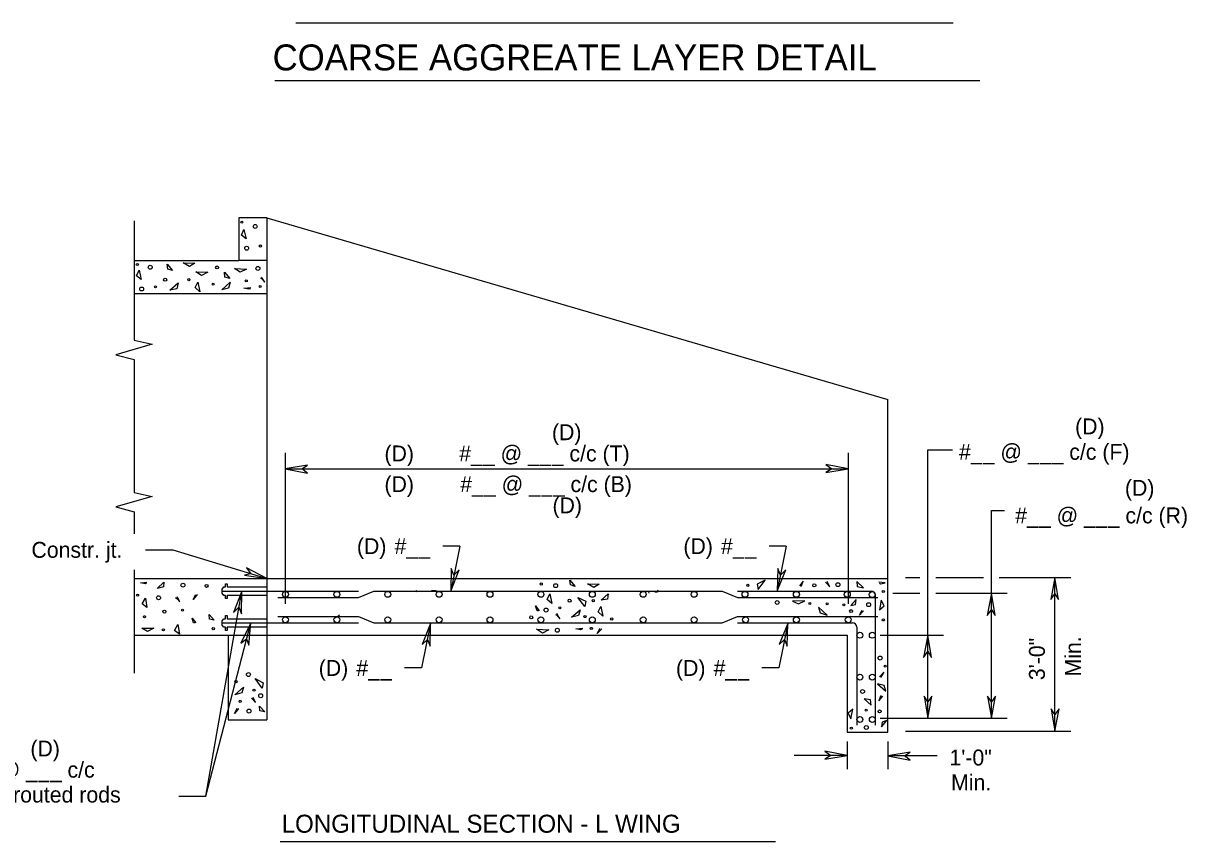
# Model space of a CAD drawing. Extents: x 499999.87 to 500002.82, y 499999.95 to 500001.79.
# Drawn here: x 500000.837 to 500001.557, y 500000.781 to 500001.288 of the extents above; entities that cross this region are included whole.
import ezdxf

# ---------------------------------------------------------------- set-up
doc = ezdxf.new("R2010")
doc.units = 0
for name, color, linetype in [('1', 7, 'Continuous'), ('2', 7, 'Continuous'), ('4', 7, 'Continuous'), ('5', 7, 'Continuous')]:
    doc.layers.add(name, color=color, linetype=linetype)

msp = doc.modelspace()

# ---------------------------------------------------------------- linework, layer by layer
at = {"layer": '1'}
for p, q in [((500000.98786, 500001.16732), (500000.97047, 500001.16732)), ((500000.98786, 500001.16732), (500000.98786, 500000.8563)), ((500000.98786, 500001.16732), (500001.37238, 500001.05479)), ((500000.90584, 500001.16535), (500000.90584, 500001.09154)), ((500000.90584, 500001.14075), (500000.97047, 500001.14075)), ((500000.98786, 500001.14075), (500000.97047, 500001.14075)), ((500000.90584, 500001.12041), (500000.98786, 500001.12041)), ((500000.91699, 500001.08891), (500000.89436, 500001.08235)), ((500000.90584, 500001.09154), (500000.91699, 500001.08891)), ((500000.89436, 500001.08235), (500000.90584, 500001.0794)), ((500000.90584, 500001.0794), (500000.90584, 500000.99705)), ((500001.37238, 500000.84875), (500001.37238, 500001.05479)), ((500001.39698, 500000.90879), (500001.39698, 500001.02362)), ((500001.39698, 500001.02362), (500001.4124, 500001.02362)), ((500000.99934, 500001.01181), (500001.34777, 500001.01181)), ((500000.91699, 500000.99475), (500000.89436, 500000.98819)), ((500000.90584, 500000.99705), (500000.91699, 500000.99475)), ((500000.89436, 500000.98819), (500000.90584, 500000.98524)), ((500001.43635, 500000.93471), (500001.43635, 500000.98589)), ((500001.43635, 500000.98589), (500001.44455, 500000.98589)), ((500000.90584, 500000.98524), (500000.90584, 500000.97146)), ((500000.90584, 500000.94915), (500000.90584, 500000.88517)), ((500000.90584, 500000.9439), (500001.37238, 500000.9439)), ((500001.3832, 500000.94455), (500001.39206, 500000.94455)), ((500001.4019, 500000.94455), (500001.43143, 500000.94455)), ((500001.44127, 500000.94455), (500001.48556, 500000.94455)), ((500001.47572, 500000.84941), (500001.47572, 500000.94455)), ((500000.95013, 500000.80906), (500000.97244, 500000.93602)), ((500000.9603, 500000.93734), (500000.96129, 500000.93865)), ((500000.9603, 500000.93471), (500000.9603, 500000.93734)), ((500000.9603, 500000.93602), (500001.04462, 500000.93602)), ((500000.96129, 500000.93865), (500000.96227, 500000.93865)), ((500000.96227, 500000.93865), (500000.96227, 500000.94062)), ((500000.96227, 500000.94062), (500000.96325, 500000.94062)), ((500000.96325, 500000.94062), (500000.96325, 500000.93865)), ((500000.96325, 500000.93865), (500000.98786, 500000.93865)), ((500000.98786, 500000.93865), (500000.98786, 500000.9334)), ((500001.05413, 500000.93602), (500001.26969, 500000.93602)), ((500001.08038, 500000.93668), (500001.08071, 500000.9357)), ((500001.0899, 500000.93635), (500001.09186, 500000.93635)), ((500001.09219, 500000.93668), (500001.09252, 500000.9357)), ((500001.22408, 500000.9357), (500001.22441, 500000.93471)), ((500001.22802, 500000.9357), (500001.22966, 500000.9357)), ((500001.22966, 500000.93668), (500001.23064, 500000.9357)), ((500001.2792, 500000.93602), (500001.36188, 500000.93602)), ((500000.96129, 500000.9334), (500000.9603, 500000.93471)), ((500000.96227, 500000.9334), (500000.96129, 500000.9334)), ((500000.96227, 500000.93143), (500000.96227, 500000.9334)), ((500000.96325, 500000.93143), (500000.96227, 500000.93143)), ((500000.96325, 500000.93241), (500000.96325, 500000.9334)), ((500000.98786, 500000.9334), (500000.96325, 500000.9334)), ((500000.96325, 500000.9334), (500000.96325, 500000.93143)), ((500001.2792, 500000.93209), (500001.36614, 500000.93209)), ((500001.3645, 500000.9334), (500001.3645, 500000.85302)), ((500001.37533, 500000.93471), (500001.39206, 500000.93471)), ((500001.4019, 500000.93471), (500001.44619, 500000.93471)), ((500001.43635, 500000.85728), (500001.43635, 500000.93471)), ((500000.96227, 500000.91896), (500000.96227, 500000.92093)), ((500000.96227, 500000.92093), (500000.96325, 500000.92093)), ((500000.96325, 500000.92093), (500000.96325, 500000.91896)), ((500001.03281, 500000.92126), (500001.0315, 500000.91995)), ((500000.95013, 500000.80906), (500000.97802, 500000.91634)), ((500000.9603, 500000.91765), (500000.96129, 500000.91896)), ((500000.9603, 500000.91503), (500000.9603, 500000.91765)), ((500000.9603, 500000.91634), (500001.04462, 500000.91634)), ((500000.96129, 500000.91371), (500000.9603, 500000.91503)), ((500000.96129, 500000.91896), (500000.96227, 500000.91896)), ((500000.96227, 500000.91371), (500000.96129, 500000.91371)), ((500000.96227, 500000.91175), (500000.96227, 500000.91371)), ((500000.96325, 500000.91896), (500000.98786, 500000.91896)), ((500000.96325, 500000.91273), (500000.96325, 500000.91371)), ((500000.98786, 500000.91371), (500000.96325, 500000.91371)), ((500000.96325, 500000.91371), (500000.96325, 500000.91175)), ((500000.98786, 500000.91896), (500000.98786, 500000.91371)), ((500001.05413, 500000.91634), (500001.26969, 500000.91634)), ((500001.2792, 500000.92028), (500001.36614, 500000.92028)), ((500001.2792, 500000.91634), (500001.35039, 500000.91634)), ((500001.35302, 500000.91371), (500001.35302, 500000.85302)), ((500001.35302, 500000.91371), (500001.35302, 500000.85302)), ((500000.90584, 500000.90879), (500000.98786, 500000.90879)), ((500000.96325, 500000.91175), (500000.96227, 500000.91175)), ((500000.96391, 500000.90879), (500000.96391, 500000.8563)), ((500000.98786, 500000.90879), (500001.34711, 500000.90879)), ((500001.34711, 500000.90879), (500001.34711, 500000.84875)), ((500001.36745, 500000.90879), (500001.40682, 500000.90879)), ((500001.39698, 500000.85728), (500001.39698, 500000.90879)), ((500000.96391, 500000.8563), (500000.98786, 500000.8563)), ((500001.36745, 500000.85728), (500001.44619, 500000.85728)), ((500001.3832, 500000.84941), (500001.48556, 500000.84941)), ((500001.34711, 500000.84875), (500001.37238, 500000.84875)), ((500001.34711, 500000.84285), (500001.34711, 500000.82579)), ((500001.37238, 500000.84285), (500001.37238, 500000.82579))]:
    msp.add_line(p, q, dxfattribs=at)
for points in [[(500001.34777, 500001.01181), (500001.33399, 500001.01444), (500001.3376, 500001.01181), (500001.33399, 500001.00951)], [(500000.99934, 500001.01181), (500001.01312, 500001.00919), (500001.00951, 500001.01181), (500001.01312, 500001.01411)], [(500000.98786, 500000.9439), (500000.97539, 500000.95046), (500000.97802, 500000.94685), (500000.97408, 500000.94587)], [(500001.10171, 500000.93602), (500001.10696, 500000.94915), (500001.10367, 500000.94587), (500001.10203, 500000.95013)], [(500001.30381, 500000.93602), (500001.30906, 500000.94915), (500001.30577, 500000.94587), (500001.30413, 500000.95013)], [(500001.47572, 500000.94455), (500001.4731, 500000.93077), (500001.47572, 500000.93438), (500001.47802, 500000.93077)], [(500000.97244, 500000.93602), (500000.96719, 500000.9229), (500000.97047, 500000.92618), (500000.97211, 500000.92192)], [(500001.43635, 500000.93471), (500001.43373, 500000.92093), (500001.43635, 500000.92454), (500001.43865, 500000.92093)], [(500000.97802, 500000.91634), (500000.97178, 500000.90387), (500000.97539, 500000.9065), (500000.97671, 500000.90256)], [(500000.97802, 500000.91634), (500000.97178, 500000.90387), (500000.97539, 500000.9065), (500000.97671, 500000.90256)], [(500001.08924, 500000.91601), (500001.08399, 500000.90289), (500001.08727, 500000.90617), (500001.08891, 500000.9019)], [(500001.31037, 500000.91601), (500001.30512, 500000.90289), (500001.3084, 500000.90617), (500001.31004, 500000.9019)], [(500001.39698, 500000.90879), (500001.39436, 500000.89501), (500001.39698, 500000.89862), (500001.39928, 500000.89501)], [(500001.39698, 500000.85728), (500001.39961, 500000.87106), (500001.39698, 500000.86745), (500001.39469, 500000.87106)], [(500001.43635, 500000.85728), (500001.43898, 500000.87106), (500001.43635, 500000.86745), (500001.43406, 500000.87106)], [(500001.47572, 500000.84941), (500001.47835, 500000.86319), (500001.47572, 500000.85958), (500001.47343, 500000.86319)], [(500001.34711, 500000.83432), (500001.33333, 500000.83694), (500001.33694, 500000.83432), (500001.33333, 500000.83202)], [(500001.37238, 500000.83399), (500001.38615, 500000.83136), (500001.38255, 500000.83399), (500001.38615, 500000.83629)]]:
    msp.add_lwpolyline(points, close=True, dxfattribs=at)
at = {"layer": '2'}
for p, q in [((500001.41273, 500001.28773), (500001.00591, 500001.28773)), ((500001.42913, 500001.25197), (500000.99278, 500001.25197)), ((500000.97211, 500001.1565), (500000.97375, 500001.1601)), ((500000.97375, 500001.1601), (500000.97507, 500001.1542)), ((500000.97507, 500001.1542), (500000.97211, 500001.1565)), ((500000.92651, 500001.1355), (500000.92618, 500001.13845)), ((500000.92618, 500001.13845), (500000.92946, 500001.13451)), ((500000.93996, 500001.13714), (500000.93602, 500001.13944)), ((500000.93602, 500001.13944), (500000.94324, 500001.13911)), ((500000.94324, 500001.13911), (500000.93996, 500001.13714)), ((500000.90715, 500001.13123), (500000.90879, 500001.13484)), ((500000.9101, 500001.12894), (500000.90715, 500001.13123)), ((500000.90879, 500001.13484), (500000.9101, 500001.12894)), ((500000.92946, 500001.13451), (500000.92651, 500001.1355)), ((500000.94751, 500001.13156), (500000.9439, 500001.13386)), ((500000.9439, 500001.13386), (500000.95144, 500001.13353)), ((500000.95144, 500001.13353), (500000.94751, 500001.13156)), ((500000.96194, 500001.13058), (500000.96161, 500001.13353)), ((500000.96161, 500001.13353), (500000.9649, 500001.12959)), ((500000.9649, 500001.12959), (500000.96194, 500001.13058)), ((500000.97146, 500001.13353), (500000.96785, 500001.13583)), ((500000.96785, 500001.13583), (500000.97539, 500001.1355)), ((500000.97539, 500001.1355), (500000.97146, 500001.13353)), ((500000.98392, 500001.12992), (500000.98458, 500001.12959)), ((500000.98655, 500001.1273), (500000.98458, 500001.13058)), ((500000.92782, 500001.12238), (500000.93307, 500001.12697)), ((500000.93209, 500001.12336), (500000.92782, 500001.12238)), ((500000.93307, 500001.12697), (500000.93209, 500001.12336)), ((500000.94357, 500001.12402), (500000.94521, 500001.1273)), ((500000.94652, 500001.12139), (500000.94357, 500001.12402)), ((500000.94521, 500001.1273), (500000.94652, 500001.12139)), ((500000.95997, 500001.1227), (500000.96522, 500001.1273)), ((500000.96424, 500001.12369), (500000.95997, 500001.1227)), ((500000.96522, 500001.1273), (500000.96424, 500001.12369)), ((500000.97375, 500001.12369), (500000.97802, 500001.12402)), ((500000.97671, 500001.12303), (500000.97375, 500001.12369)), ((500000.97769, 500001.12336), (500000.97671, 500001.12303)), ((500000.98458, 500001.12959), (500000.98655, 500001.1273)), ((500001.17585, 500000.93996), (500001.17552, 500000.94291)), ((500001.17552, 500000.94291), (500001.17881, 500000.93898)), ((500001.29626, 500000.94291), (500001.29134, 500000.94029)), ((500001.29199, 500000.93701), (500001.29626, 500000.94291)), ((500000.90978, 500000.94127), (500000.91371, 500000.9416)), ((500000.91273, 500000.94062), (500000.90978, 500000.94127)), ((500000.91339, 500000.94094), (500000.91273, 500000.94062)), ((500000.91995, 500000.93766), (500000.92421, 500000.9416)), ((500000.92388, 500000.93865), (500000.91995, 500000.93766)), ((500000.92421, 500000.9416), (500000.92388, 500000.93865)), ((500001.04462, 500000.93209), (500001.05413, 500000.93602)), ((500001.17881, 500000.93898), (500001.17585, 500000.93996)), ((500001.19029, 500000.93832), (500001.18635, 500000.94062)), ((500001.18635, 500000.94062), (500001.19357, 500000.94029)), ((500001.19357, 500000.94029), (500001.19029, 500000.93832)), ((500001.26969, 500000.93602), (500001.2792, 500000.93209)), ((500001.29134, 500000.94029), (500001.29199, 500000.93701)), ((500001.31988, 500000.94226), (500001.31759, 500000.9393)), ((500001.31824, 500000.9393), (500001.3189, 500000.9393)), ((500001.3189, 500000.9393), (500001.31988, 500000.94226)), ((500001.33366, 500000.9416), (500001.33432, 500000.94094)), ((500001.33432, 500000.94094), (500001.33629, 500000.93865)), ((500001.33629, 500000.93865), (500001.33465, 500000.94193)), ((500001.35728, 500000.93799), (500001.35302, 500000.94193)), ((500001.35302, 500000.94193), (500001.35335, 500000.93898)), ((500001.35335, 500000.93898), (500001.35728, 500000.93799)), ((500001.37073, 500000.94127), (500001.3668, 500000.9416)), ((500001.36713, 500000.94094), (500001.36778, 500000.94062)), ((500001.36778, 500000.94062), (500001.37073, 500000.94127)), ((500000.91076, 500000.92815), (500000.91273, 500000.93176)), ((500000.91371, 500000.92585), (500000.91076, 500000.92815)), ((500000.91273, 500000.93176), (500000.91371, 500000.92585)), ((500000.93143, 500000.93209), (500000.93209, 500000.93143)), ((500000.93209, 500000.93143), (500000.93406, 500000.92946)), ((500000.93406, 500000.92946), (500000.93241, 500000.93241)), ((500000.94226, 500000.93077), (500000.9439, 500000.93406)), ((500000.94423, 500000.93307), (500000.94226, 500000.93077)), ((500000.94488, 500000.93373), (500000.94423, 500000.93307)), ((500000.99475, 500000.93209), (500001.04462, 500000.93209)), ((500001.16142, 500000.93077), (500001.16306, 500000.93438)), ((500001.16437, 500000.92848), (500001.16142, 500000.93077)), ((500001.16306, 500000.93438), (500001.16437, 500000.92848)), ((500001.18471, 500000.92651), (500001.18045, 500000.93209)), ((500001.18045, 500000.93209), (500001.18537, 500000.92979)), ((500001.18537, 500000.92979), (500001.18471, 500000.92651)), ((500001.19488, 500000.93045), (500001.19915, 500000.93438)), ((500001.19882, 500000.9311), (500001.19488, 500000.93045)), ((500001.19915, 500000.93438), (500001.19882, 500000.9311)), ((500001.32087, 500000.93012), (500001.31332, 500000.92979)), ((500001.31332, 500000.92979), (500001.31693, 500000.92815)), ((500001.31693, 500000.92815), (500001.32087, 500000.93012)), ((500001.35269, 500000.93077), (500001.34941, 500000.92717)), ((500001.35236, 500000.92782), (500001.35269, 500000.93077)), ((500001.36811, 500000.93045), (500001.36713, 500000.92454)), ((500001.37008, 500000.92684), (500001.36811, 500000.93045)), ((500000.95243, 500000.91864), (500000.9521, 500000.92159)), ((500000.9521, 500000.92159), (500000.95538, 500000.91798)), ((500001.15518, 500000.92388), (500001.1542, 500000.92684)), ((500001.1542, 500000.92684), (500001.1565, 500000.92388)), ((500001.15584, 500000.92388), (500001.15518, 500000.92388)), ((500001.16667, 500000.92159), (500001.16732, 500000.92126)), ((500001.16929, 500000.91896), (500001.16732, 500000.92224)), ((500001.16732, 500000.92126), (500001.16929, 500000.91896)), ((500001.17651, 500000.91995), (500001.18176, 500000.92454)), ((500001.18077, 500000.92093), (500001.17651, 500000.91995)), ((500001.18176, 500000.92454), (500001.18077, 500000.92093)), ((500001.19291, 500000.92323), (500001.19455, 500000.92651)), ((500001.19587, 500000.9206), (500001.19291, 500000.92323)), ((500001.19455, 500000.92651), (500001.19587, 500000.9206)), ((500001.33465, 500000.92126), (500001.3294, 500000.92618)), ((500001.3294, 500000.92618), (500001.33038, 500000.92257)), ((500001.33038, 500000.92257), (500001.33465, 500000.92126)), ((500001.34941, 500000.92717), (500001.35236, 500000.92782)), ((500001.35466, 500000.92126), (500001.3563, 500000.92421)), ((500001.35663, 500000.92323), (500001.35466, 500000.92126)), ((500001.35728, 500000.92388), (500001.35663, 500000.92323)), ((500001.36713, 500000.92454), (500001.37008, 500000.92684)), ((500000.93077, 500000.91175), (500000.93274, 500000.91535)), ((500000.93274, 500000.91535), (500000.93373, 500000.90945)), ((500000.94259, 500000.91634), (500000.9416, 500000.91929)), ((500000.9416, 500000.91929), (500000.9439, 500000.91634)), ((500000.94324, 500000.91634), (500000.94259, 500000.91634)), ((500000.95538, 500000.91798), (500000.95243, 500000.91864)), ((500000.99475, 500000.92028), (500001.04462, 500000.92028)), ((500001.04462, 500000.92028), (500001.05413, 500000.91634)), ((500001.26969, 500000.91634), (500001.2792, 500000.92028)), ((500000.91404, 500000.91109), (500000.91043, 500000.91306)), ((500000.91043, 500000.91306), (500000.91798, 500000.91306)), ((500000.91798, 500000.91306), (500000.91404, 500000.91109)), ((500000.93373, 500000.90945), (500000.93077, 500000.91175)), ((500001.15846, 500000.9101), (500001.15486, 500000.9124)), ((500001.15486, 500000.9124), (500001.1624, 500000.91207)), ((500001.1624, 500000.91207), (500001.15846, 500000.9101)), ((500001.17913, 500000.91273), (500001.1834, 500000.91306)), ((500001.18209, 500000.91207), (500001.17913, 500000.91273)), ((500001.18307, 500000.9124), (500001.18209, 500000.91207)), ((500001.19226, 500000.90978), (500001.19423, 500000.91306)), ((500001.19455, 500000.91207), (500001.19226, 500000.90978)), ((500001.19521, 500000.91273), (500001.19455, 500000.91207)), ((500001.36778, 500000.88353), (500001.36975, 500000.88583)), ((500001.36975, 500000.88583), (500001.36778, 500000.88255)), ((500000.98491, 500000.87598), (500000.98064, 500000.88189)), ((500000.98064, 500000.88189), (500000.98556, 500000.87927)), ((500000.98556, 500000.87927), (500000.98491, 500000.87598)), ((500001.37008, 500000.87762), (500001.36581, 500000.87861)), ((500001.36581, 500000.87861), (500001.37106, 500000.87402)), ((500001.36713, 500000.8832), (500001.36778, 500000.88353)), ((500001.37106, 500000.87402), (500001.37008, 500000.87762)), ((500000.96818, 500000.87172), (500000.97343, 500000.87664)), ((500000.97244, 500000.87303), (500000.96818, 500000.87172)), ((500000.97343, 500000.87664), (500000.97244, 500000.87303)), ((500001.36778, 500000.87106), (500001.3668, 500000.86811)), ((500001.3668, 500000.86811), (500001.36909, 500000.87106)), ((500001.36844, 500000.87106), (500001.36778, 500000.87106)), ((500000.96785, 500000.86024), (500000.96949, 500000.86352)), ((500000.97835, 500000.86975), (500000.979, 500000.86909)), ((500000.979, 500000.86909), (500000.98097, 500000.86713)), ((500000.98097, 500000.86713), (500000.97933, 500000.87008)), ((500000.9836, 500000.86188), (500000.98327, 500000.86483)), ((500000.98327, 500000.86483), (500000.98655, 500000.86122)), ((500001.36155, 500000.86877), (500001.35761, 500000.86942)), ((500001.35761, 500000.86942), (500001.36188, 500000.86549)), ((500001.36188, 500000.86549), (500001.36155, 500000.86877)), ((500000.96982, 500000.86253), (500000.96785, 500000.86024)), ((500000.97047, 500000.86319), (500000.96982, 500000.86253)), ((500000.98655, 500000.86122), (500000.9836, 500000.86188)), ((500001.35072, 500000.86286), (500001.34777, 500000.86056)), ((500001.34777, 500000.86056), (500001.34941, 500000.85696)), ((500001.34941, 500000.85696), (500001.35072, 500000.86286)), ((500001.36844, 500000.85203), (500001.37172, 500000.85597)), ((500001.36877, 500000.85499), (500001.36844, 500000.85203)), ((500001.37172, 500000.85597), (500001.36877, 500000.85499)), ((500001.30282, 500000.78084), (500000.99606, 500000.78084))]:
    msp.add_line(p, q, dxfattribs=at)
for centre, radius in [((500000.97239, 500001.16453), 0.00066), ((500000.98066, 500001.16188), 0.00122), ((500000.97539, 500001.14843), 0.00122), ((500000.98391, 500001.14977), 0.00066), ((500000.90776, 500001.13829), 0.00066), ((500000.9157, 500001.13661), 0.00122), ((500000.95711, 500001.13648), 0.000934), ((500000.98234, 500001.1359), 0.00122), ((500000.92496, 500001.12893), 0.000934), ((500000.91043, 500001.12316), 0.00122), ((500000.91895, 500001.12451), 0.00066), ((500000.93962, 500001.12894), 0.00066), ((500000.95464, 500001.12615), 0.00066), ((500000.97515, 500001.12818), 0.00066), ((500000.98374, 500001.12467), 0.00066), ((500000.93598, 500000.93973), 0.00122), ((500000.9506, 500000.93927), 0.000934), ((500000.99941, 500000.93406), 0.00183), ((500001.03123, 500000.93406), 0.00183), ((500001.06273, 500000.93406), 0.00183), ((500001.09455, 500000.93406), 0.00183), ((500001.12605, 500000.93406), 0.00183), ((500001.15755, 500000.93406), 0.00183), ((500001.15776, 500000.94045), 0.00066), ((500001.16668, 500000.93944), 0.00122), ((500001.18937, 500000.93406), 0.00183), ((500001.22087, 500000.93406), 0.00183), ((500001.25236, 500000.93406), 0.00183), ((500001.28386, 500000.93406), 0.00183), ((500001.28558, 500000.93966), 0.00066), ((500001.31568, 500000.93406), 0.00183), ((500001.32677, 500000.9396), 0.000934), ((500001.34138, 500000.94006), 0.00122), ((500001.34718, 500000.93406), 0.00183), ((500001.3626, 500000.93389), 0.00183), ((500001.36947, 500000.93579), 0.00066), ((500000.90789, 500000.9335), 0.00066), ((500000.92088, 500000.93192), 0.00122), ((500001.17528, 500000.93011), 0.000934), ((500001.18994, 500000.93012), 0.00066), ((500001.30378, 500000.92901), 0.00122), ((500001.324, 500000.92841), 0.00066), ((500001.33473, 500000.92821), 0.00066), ((500001.345, 500000.92753), 0.00066), ((500001.36042, 500000.92766), 0.00122), ((500000.91212, 500000.92018), 0.00066), ((500000.9245, 500000.92335), 0.000934), ((500000.93565, 500000.92424), 0.00066), ((500001.16075, 500000.92434), 0.00122), ((500001.16927, 500000.92569), 0.00066), ((500001.18486, 500000.92028), 0.00066), ((500001.34958, 500000.92368), 0.000934), ((500000.99941, 500000.91831), 0.00183), ((500001.03123, 500000.91831), 0.00183), ((500001.06273, 500000.91831), 0.00183), ((500001.09455, 500000.91831), 0.00183), ((500001.12605, 500000.91831), 0.00183), ((500001.15152, 500000.91981), 0.000934), ((500001.15755, 500000.91831), 0.00183), ((500001.18937, 500000.91831), 0.00183), ((500001.18873, 500000.91296), 0.00066), ((500001.20136, 500000.9188), 0.00066), ((500001.22087, 500000.91831), 0.00183), ((500001.25236, 500000.91831), 0.00183), ((500001.28419, 500000.91831), 0.00183), ((500001.31568, 500000.91831), 0.00183), ((500001.34775, 500000.91831), 0.00183), ((500001.3695, 500000.91821), 0.00066), ((500000.92384, 500000.91211), 0.00066), ((500000.95477, 500000.91279), 0.00066), ((500001.16771, 500000.91182), 0.00122), ((500001.35497, 500000.90871), 0.00183), ((500001.36268, 500000.90871), 0.00183), ((500001.36751, 500000.89461), 0.00122), ((500000.97653, 500000.88439), 0.00122), ((500001.37065, 500000.8896), 0.00066), ((500000.96878, 500000.87995), 0.00066), ((500001.35497, 500000.88279), 0.00183), ((500001.36268, 500000.88279), 0.00183), ((500000.97994, 500000.8747), 0.00066), ((500000.98408, 500000.87127), 0.00122), ((500001.35662, 500000.87388), 0.00122), ((500000.97141, 500000.86781), 0.00066), ((500000.97686, 500000.86176), 0.00122), ((500001.35497, 500000.85655), 0.00183), ((500001.35891, 500000.86237), 0.00066), ((500001.36268, 500000.85655), 0.00183), ((500001.36721, 500000.86155), 0.000934), ((500001.34969, 500000.85121), 0.00066), ((500001.35894, 500000.85158), 0.00122)]:
    msp.add_circle(centre, radius, dxfattribs=at)
for centre in [(500001.36194, 500000.9334), (500001.35046, 500000.91371)]:
    msp.add_arc(centre, 0.00262, 0, 90, dxfattribs=at)
at = {"layer": '4'}
for p, q in [((500000.97047, 500001.16732), (500000.97047, 500001.14075)), ((500000.99934, 500001.02165), (500000.99934, 500000.92815)), ((500001.34777, 500001.02165), (500001.34777, 500000.92815))]:
    msp.add_line(p, q, dxfattribs=at)
at = {"layer": '5'}
for p, q in [((500000.91273, 500000.96161), (500000.92979, 500000.96161)), ((500000.92979, 500000.96161), (500000.98786, 500000.9439)), ((500001.10728, 500000.96391), (500001.09678, 500000.96391)), ((500001.10728, 500000.96391), (500001.10171, 500000.93602)), ((500001.30938, 500000.96391), (500001.29888, 500000.96391)), ((500001.30938, 500000.96391), (500001.30381, 500000.93602)), ((500001.08924, 500000.91601), (500001.08366, 500000.88845)), ((500001.31037, 500000.91601), (500001.30479, 500000.88845)), ((500001.08366, 500000.88845), (500001.07316, 500000.88845)), ((500001.30479, 500000.88845), (500001.29429, 500000.88845)), ((500001.34711, 500000.83432), (500001.3143, 500000.83432)), ((500001.40289, 500000.83399), (500001.37238, 500000.83399)), ((500000.9334, 500000.80906), (500000.95013, 500000.80906))]:
    msp.add_line(p, q, dxfattribs=at)

# ---------------------------------------------------------------- texts
at = {"layer": '1'}
for s, height, p in [('Constr. jt.', 0.0098425, (500000.84219, 500000.95669)), ('1\'-0"', 0.009843, (500001.41043, 500000.82808)), ('Min.', 0.009843, (500001.41142, 500000.81266))]:
    msp.add_text(s, height=height, dxfattribs=at).set_placement(p)
for s, p in [('3\'-0"', (500001.46949, 500000.88091)), ('Min.', (500001.4918, 500000.8832))]:
    msp.add_text(s, height=0.009843, rotation=90, dxfattribs=at).set_placement(p)
at = {"layer": '2'}
for s, height, p in [('COARSE AGGREATE LAYER DETAIL', 0.0160768, (500000.99147, 500001.25853)), ('(D)', 0.009843, (500001.48819, 500001.03314)), ('(D)', 0.009843, (500001.16437, 500001.02953)), ('(D)', 0.009843, (500001.0607, 500001.0164)), ('#__ @ ___ c/c (T)', 0.0098425, (500001.10696, 500001.0164)), ('#__ @ ___ c/c (F)', 0.0098425, (500001.41634, 500001.01739)), ('(D)', 0.009843, (500001.0607, 500000.99738)), ('#__ @ ___ c/c (B)', 0.0098425, (500001.10761, 500000.99738)), ('(D)', 0.009843, (500001.51903, 500000.99508)), ('(D)', 0.009843, (500001.1647, 500000.98425)), ('#__ @ ___ c/c (R)', 0.0098425, (500001.45112, 500000.97802)), ('(D)', 0.009843, (500001.04364, 500000.95899)), ('#__', 0.009843, (500001.06693, 500000.95899)), ('(D)', 0.009843, (500001.24573, 500000.95899)), ('#__', 0.009843, (500001.26903, 500000.95899)), ('(D)', 0.009843, (500001.02001, 500000.88353)), ('#__', 0.009843, (500001.04331, 500000.88353)), ('(D)', 0.009843, (500001.24114, 500000.88353)), ('#__', 0.009843, (500001.26444, 500000.88353)), ('(D)', 0.009843, (500000.84154, 500000.83366)), ('#__ @ ___ c/c', 0.0098425, (500000.79626, 500000.82054)), ('drilled & grouted rods', 0.0098425, (500000.77231, 500000.80512)), ('LONGITUDINAL SECTION - L WING', 0.0111555, (500000.99705, 500000.78642))]:
    msp.add_text(s, height=height, dxfattribs=at).set_placement(p)

doc.saveas('drawing.dxf')
